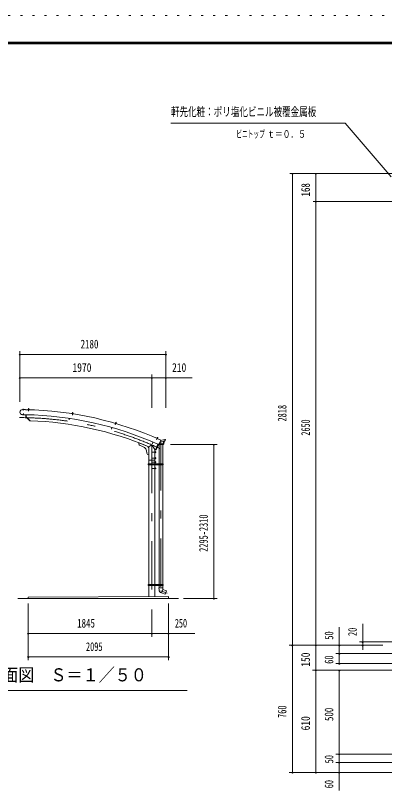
# Model space of a CAD drawing. Units: millimetres, scale not verified. Extents: x -25342 to 25343, y -10500 to 10500.
# Drawn here: x 9610 to 15119, y -1075 to 10500 of the extents above; entities that cross this region are included whole.
import ezdxf
from ezdxf.enums import TextEntityAlignment as Align

# ---------------------------------------------------------------- set-up
doc = ezdxf.new("R2010")
doc.units = ezdxf.units.MM
doc.header["$LTSCALE"] = 60
doc.linetypes.add('USER3', pattern=[24, 12, -5, 2, -5])
doc.linetypes.add('USER4', pattern=[3, 0.5, -2.5])
for name, color, linetype, lineweight in [('0-2_1-05BOLD', 7, 'Continuous', 18), ('0-3_1-25CENTER', 3, 'USER3', 18), ('0-4_1-45THIN', 4, 'Continuous', 18), ('0-5_1-55DIM', 3, 'Continuous', 18), ('0-A_2-52DIM', 3, 'Continuous', 18), ('0-C_F-F1PAPER', 5, 'Continuous', 18), ('0-D_F-E_J_ADD', 5, 'USER4', 18)]:
    doc.layers.add(name, color=color, linetype=linetype, lineweight=lineweight)
doc.styles.add('ＭＳ ゴシック', font='')
doc.styles.get('ＭＳ ゴシック').set_extended_font_data('MS Gothic')

msp = doc.modelspace()

# ---------------------------------------------------------------- linework, layer by layer
at = {"layer": '0-2_1-05BOLD'}
for p, q in [((9712.79, 4538.15), (9759.48, 4537.22)), ((9712.81, 4538.65), (9759.5, 4537.72)), ((9714.32, 4614.24), (9761.01, 4613.3)), ((9761.02, 4613.8), (9714.33, 4614.74)), ((9759.5, 4537.71), (9759.48, 4537.22)), ((9761.02, 4613.8), (9761, 4612.7)), ((9766.29, 4537.58), (9765.67, 4506.26)), ((9769.49, 4537.52), (9768.9, 4507.53)), ((9799.82, 4614.95), (9799.78, 4613.45)), ((9799.78, 4613.45), (9812.27, 4613.12)), ((9800.26, 4613.44), (9800.21, 4611.84)), ((9801.3, 4619.91), (9811.1, 4619.65)), ((9803.3, 4619.36), (9803.18, 4614.86)), ((9803.2, 4619.86), (9803.42, 4628.01)), ((9809.42, 4627.85), (9803.42, 4628.01)), ((9809.07, 4619.2), (9808.95, 4614.71)), ((9809.2, 4619.7), (9809.42, 4627.85)), ((9811.1, 4619.65), (9811.96, 4619.12)), ((9811.8, 4613.13), (9811.76, 4611.53)), ((9811.96, 4619.12), (9811.84, 4614.63)), ((10456.75, 4555.64), (10456.52, 4554.16)), ((10456.52, 4554.16), (10468.87, 4552.22)), ((10456.99, 4554.08), (10456.74, 4552.5)), ((10456.74, 4552.5), (10468.15, 4550.71)), ((10456.75, 4555.64), (10469.1, 4553.7)), ((10458.86, 4560.37), (10468.54, 4558.85)), ((10460.78, 4559.56), (10460.08, 4555.12)), ((10460.74, 4560.08), (10462, 4568.13)), ((10467.93, 4567.19), (10462, 4568.13)), ((10466.48, 4558.66), (10465.78, 4554.22)), ((10466.67, 4559.14), (10467.93, 4567.19)), ((10468.4, 4552.29), (10468.15, 4550.71)), ((10468.54, 4558.85), (10469.33, 4558.22)), ((10469.33, 4558.22), (10468.63, 4553.77)), ((10469.1, 4553.7), (10468.87, 4552.22)), ((9822.01, 4447.62), (9765.67, 4506.26)), ((9827.14, 4446.89), (9768.9, 4507.53)), ((9824.32, 4449.84), (9822.01, 4447.62)), ((10413.57, 4483.22), (10410.3, 4461.46)), ((10410.3, 4461.46), (10413.47, 4460.99)), ((10416.73, 4482.74), (10413.47, 4460.99)), ((11100.62, 4412.4), (11100.2, 4410.96)), ((11100.2, 4410.96), (11112.2, 4407.45)), ((11100.66, 4410.83), (11100.21, 4409.3)), ((11100.21, 4409.3), (11111.29, 4406.05)), ((11103.32, 4416.82), (11112.73, 4414.07)), ((11105.11, 4415.77), (11103.85, 4411.46)), ((11105.15, 4416.29), (11107.43, 4424.11)), ((11108.67, 4424.79), (11107.43, 4424.11)), ((11113.19, 4422.43), (11107.43, 4424.11)), ((11112.51, 4423.67), (11108.67, 4424.79)), ((11110.65, 4414.15), (11109.39, 4409.84)), ((11110.9, 4414.61), (11113.19, 4422.43)), ((11111.74, 4407.59), (11111.29, 4406.05)), ((11113.42, 4413.34), (11112.16, 4409.03)), ((11113.19, 4422.43), (11112.51, 4423.67)), ((11112.73, 4414.07), (11113.42, 4413.34)), ((11051.56, 4345.26), (11045.53, 4324.1)), ((11720.58, 4186.06), (11719.94, 4184.59)), ((11719.94, 4184.59), (11730.51, 4179.95)), ((11720.75, 4187.62), (11720.15, 4186.25)), ((11720.15, 4186.25), (11731.59, 4181.23)), ((11720.75, 4187.62), (11732.19, 4182.6)), ((11725.63, 4190.39), (11723.83, 4186.27)), ((11723.99, 4191.66), (11732.97, 4187.72)), ((11725.73, 4190.89), (11729.01, 4198.36)), ((11730.32, 4198.87), (11729.01, 4198.36)), ((11734.5, 4195.95), (11729.01, 4198.36)), ((11730.92, 4188.07), (11729.12, 4183.95)), ((11733.99, 4197.27), (11730.32, 4198.87)), ((11731.16, 4181.42), (11730.51, 4179.95)), ((11731.23, 4188.49), (11734.5, 4195.95)), ((11732.19, 4182.6), (11731.59, 4181.23)), ((11733.56, 4186.91), (11731.76, 4182.79)), ((11732.97, 4187.72), (11733.56, 4186.91)), ((11734.5, 4195.95), (11733.99, 4197.27)), ((11838.66, 4169.67), (11776.39, 4154.67)), ((11847.56, 4169.67), (11838.66, 4169.67)), ((11845.26, 4159.67), (11845.26, 4169.67)), ((11847.56, 4157.37), (11847.56, 4169.67)), ((11450.71, 4117.89), (11600.71, 4057.25)), ((11450.71, 4117.89), (11450.71, 4099.02)), ((11463.22, 4080.48), (11508.19, 4062.29)), ((11600.71, 4057.25), (11600.71, 3802.67)), ((11660.53, 4128.6), (11651.83, 4108.39)), ((11651.83, 4108.39), (11654.77, 4107.13)), ((11663.47, 4127.34), (11654.77, 4107.13)), ((11742.84, 4090.79), (11708.84, 4011.8)), ((11736.28, 4095.79), (11741.79, 4093.42)), ((11743.34, 4095.59), (11747.47, 4092.37)), ((11745.94, 4096.48), (11748.26, 4094.67)), ((11812.26, 4094.67), (11748.26, 4094.67)), ((11815.07, 4100.67), (11751.41, 4100.67)), ((11752.76, 4092.37), (11752.76, 3802.67)), ((11778.2, 4158.68), (11753.46, 4103.99)), ((11768.38, 4136.97), (11826.48, 4140.95)), ((11807.76, 4092.37), (11807.76, 3802.67)), ((11821.26, 4101.67), (11812.26, 4094.67)), ((11820.37, 4140.53), (11815.07, 4100.67)), ((11826.48, 4140.95), (11821.26, 4101.67)), ((11836.52, 4143.64), (11826.48, 4140.95)), ((11838.64, 4159.67), (11836.52, 4143.64)), ((11845.26, 4159.67), (11838.64, 4159.67)), ((11570.71, 3969.58), (11570.71, 3962.86)), ((11583.21, 3944.32), (11600.71, 3937.25)), ((11689.81, 4018.49), (11689.81, 3802.67)), ((11691.81, 3987.17), (11689.81, 3987.17)), ((11691.81, 3966.17), (11689.81, 3966.17)), ((11691.81, 3987.17), (11691.81, 3966.17)), ((11697.91, 3986.49), (11691.81, 3986.49)), ((11697.91, 3981.58), (11691.81, 3981.58)), ((11697.91, 3971.76), (11691.81, 3971.76)), ((11698.81, 3984.92), (11697.91, 3986.49)), ((11600.71, 3856.67), (11689.81, 3856.67)), ((11691.81, 3897.17), (11689.81, 3897.17)), ((11697.91, 3891.58), (11691.81, 3891.58)), ((11697.91, 3881.76), (11691.81, 3881.76)), ((11697.91, 3876.86), (11691.81, 3876.86)), ((11697.91, 3836.49), (11691.81, 3836.49)), ((11697.91, 3831.58), (11691.81, 3831.58)), ((11697.91, 3821.76), (11691.81, 3821.76)), ((11698.81, 3878.42), (11697.91, 3876.86)), ((11698.81, 3834.92), (11697.91, 3836.49)), ((11698.81, 3894.92), (11698.81, 3878.42)), ((11698.81, 3818.42), (11698.81, 3834.92)), ((11593.01, 3802.67), (11593.01, 3786.67)), ((11593.01, 3794.67), (11599.11, 3794.67)), ((11593.01, 3786.67), (11815.46, 3786.67)), ((11599.11, 3802.67), (11599.11, 3786.67)), ((11600.71, 3786.67), (11600.71, 2002.67)), ((11691.81, 3816.17), (11689.81, 3816.17)), ((11689.81, 2002.67), (11689.81, 3786.67)), ((11691.81, 3726.17), (11689.81, 3726.17)), ((11691.41, 3802.67), (11691.41, 3786.67)), ((11697.91, 3816.85), (11691.81, 3816.85)), ((11697.91, 3746.49), (11691.81, 3746.49)), ((11697.91, 3741.58), (11691.81, 3741.58)), ((11697.91, 3731.76), (11691.81, 3731.76)), ((11697.91, 3726.86), (11691.81, 3726.86)), ((11698.81, 3818.42), (11697.91, 3816.85)), ((11698.81, 3744.92), (11697.91, 3746.49)), ((11698.81, 3728.42), (11697.91, 3726.86)), ((11698.81, 3728.42), (11698.81, 3744.92)), ((11716.29, 3797.56), (11716.29, 3791.78)), ((11716.29, 3791.78), (11721.29, 3788.9)), ((11721.29, 3788.9), (11726.29, 3791.78)), ((11751.16, 3802.67), (11751.16, 3786.67)), ((11752.76, 3786.67), (11752.76, 2002.67)), ((11807.76, 3786.67), (11807.76, 2002.67)), ((11809.36, 3802.67), (11809.36, 3786.67)), ((11809.36, 3794.67), (11815.46, 3794.67)), ((11593.01, 2002.67), (11593.01, 1986.67)), ((11593.01, 1994.67), (11599.11, 1994.67)), ((11593.01, 1986.67), (11815.46, 1986.67)), ((11599.11, 2002.67), (11599.11, 1986.67)), ((11600.71, 1986.67), (11600.71, 1823.27)), ((11689.81, 1986.67), (11689.81, 1823.69)), ((11691.41, 2002.67), (11691.41, 1986.67)), ((11716.29, 1997.56), (11721.29, 2000.44)), ((11721.29, 2000.44), (11726.29, 1997.56)), ((11726.29, 1997.56), (11726.29, 1991.78)), ((11751.16, 2002.67), (11751.16, 1986.67)), ((11752.76, 1986.67), (11752.76, 1949.76)), ((11807.76, 1986.67), (11807.76, 1949.76)), ((11809.36, 2002.67), (11809.36, 1986.67)), ((11809.36, 1994.67), (11815.46, 1994.67)), ((11751.26, 1949.76), (11809.26, 1949.76)), ((11753.02, 1923.97), (11751.26, 1949.76)), ((11807.76, 1927.76), (11788.95, 1876.08)), ((11789.23, 1875.98), (11845.33, 1855.56)), ((11809.26, 1949.76), (11807.76, 1927.76)), ((11807.76, 1927.76), (11864.14, 1907.24)), ((11864.14, 1907.24), (11845.33, 1855.56)), ((9645.26, 1794.67), (12045.26, 1794.67)), ((11895.26, 1824.67), (9800.26, 1814.67)), ((9800.26, 1794.67), (9800.26, 1814.67)), ((11895.26, 1824.67), (11895.26, 1794.67))]:
    msp.add_line(p, q, dxfattribs=at)
for points in [[(9799.82, 4614.95), (9812.32, 4614.62), (9812.27, 4613.12)], [(9801.3, 4619.91), (9800.42, 4619.43), (9800.3, 4614.94)], [(9809.42, 4627.85), (9808.45, 4628.88), (9804.45, 4628.98), (9803.42, 4628.01)], [(10458.86, 4560.37), (10457.92, 4560.01), (10457.23, 4555.56)], [(10467.93, 4567.19), (10467.1, 4568.34), (10463.15, 4568.96), (10462, 4568.13)], [(11100.62, 4412.4), (11112.62, 4408.89), (11112.2, 4407.45)], [(11103.32, 4416.82), (11102.34, 4416.58), (11101.08, 4412.27)], [(11048.49, 4346.13), (11042.46, 4324.98), (11045.53, 4324.1)], [(11723.99, 4191.66), (11722.99, 4191.55), (11721.18, 4187.43)], [(11689.81, 4018.49), (11645.26, 4086.67), (11600.71, 4057.25)], [(11736.28, 4095.79), (11700.7, 4013.12), (11706.21, 4010.75)], [(11847.56, 4157.37), (11840.66, 4157.37), (11838.59, 4141.81), (11828.56, 4139.13), (11823.42, 4100.44), (11813.05, 4092.37), (11747.47, 4092.37)], [(11698.81, 3984.92), (11698.81, 3968.42), (11697.91, 3966.86), (11691.81, 3966.86)], [(11691.81, 3897.17), (11691.81, 3876.17), (11689.81, 3876.17)], [(11691.81, 3816.17), (11691.81, 3837.17), (11689.81, 3837.17)], [(11698.81, 3894.92), (11697.91, 3896.49), (11691.81, 3896.49)], [(11593.01, 3802.67), (11815.46, 3802.67), (11815.46, 3786.67)], [(11691.81, 3726.17), (11691.81, 3747.17), (11689.81, 3747.17)], [(11716.29, 3797.56), (11721.29, 3800.44), (11726.29, 3797.56), (11726.29, 3791.78)], [(11593.01, 2002.67), (11815.46, 2002.67), (11815.46, 1986.67)], [(11716.29, 1997.56), (11716.29, 1991.78), (11721.29, 1988.9), (11726.29, 1991.78)]]:
    msp.add_lwpolyline(points, dxfattribs=at)
for centre, radius in [((11721.29, 3794.67), 6.25), ((11721.29, 3794.67), 4.9), ((11721.29, 1994.67), 6.25), ((11721.29, 1994.67), 4.9)]:
    msp.add_circle(centre, radius, dxfattribs=at)
for centre, radius, start, end in [((9713.56, 4576.45), 38.3, 88.854, 268.854), ((9713.56, 4576.45), 37.8, 88.854, 268.854), ((9668.6, -506.02), 5044.55, 65.80466, 88.96758), ((9668.6, -506.02), 5119.55, 65.66528, 88.9659), ((9801.81, 4617.58), 2.32, 49.93085, 88.46228), ((9805.97, 4611.28), 8.51, 68.63316, 108.29361), ((9810.47, 4617.35), 2.32, 88.46228, 127.00851), ((10459.07, 4557.99), 2.32, 42.54817, 81.07961), ((10462.39, 4551.2), 8.51, 61.25049, 100.91093), ((10467.62, 4556.65), 2.32, 81.07961, 119.62584), ((9668.6, -506.02), 4955.45, 67.05199, 88.16658), ((11103.22, 4414.44), 2.32, 35.1655, 73.69695), ((11105.64, 4407.28), 8.51, 53.86781, 93.52827), ((11111.53, 4412.01), 2.32, 73.69695, 112.24318), ((11723.58, 4189.31), 2.32, 27.78282, 66.31427), ((11725.06, 4181.9), 8.51, 46.48515, 86.1456), ((11731.52, 4185.83), 2.32, 66.31427, 104.8605), ((11470.71, 4099.02), 20, 180, 247.98738), ((11470.71, 3969.58), 100, 0, 67.98738), ((11600.71, 4057.25), 10, 157.98738, 270), ((11739.8, 4110.17), 15, 245.66849, 335.66833), ((11741, 4091.58), 2, 336.71333, 66.71333), ((11590.71, 3962.86), 20, 180, 247.98738), ((9668.6, -506.02), 4955.45, 65.78831, 65.92853), ((11695.03, 3984.03), 3.78, 319.57169, 0), ((11685.03, 3976.67), 13.78, 339.1357, 20.8643), ((11695.03, 3969.31), 3.78, 0, 40.43115), ((11707, 4012.59), 2, 246.71333, 336.71333), ((11695.03, 3894.03), 3.78, 319.57169, 0), ((11685.03, 3886.67), 13.78, 339.1357, 20.8643), ((11695.03, 3879.31), 3.78, 0, 40.43115), ((11695.03, 3834.03), 3.78, 319.56883, 0), ((11685.03, 3826.67), 13.78, 339.13568, 20.86429), ((11695.03, 3819.31), 3.78, 0, 40.4283), ((11695.03, 3744.03), 3.78, 319.56883, 0), ((11685.03, 3736.67), 13.78, 339.13568, 20.86429), ((11695.03, 3729.31), 3.78, 0, 40.4283), ((11807.89, 1927.72), 55, 183.90576, 250.16731)]:
    msp.add_arc(centre, radius, start, end, dxfattribs=at)
at = {"layer": '0-3_1-25CENTER'}
for p, q in [((9806.52, 4631.68), (9805.35, 4588.17)), ((9723.2, 4623.16), (9722.7, 4598.17)), ((9729.32, 4529.22), (9729.82, 4554.22)), ((10465.55, 4571.36), (10458.8, 4528.37)), ((11111.37, 4426.87), (11099.15, 4385.09)), ((11733.26, 4200.59), (11715.78, 4160.73)), ((11645.26, 4086.67), (11645.26, 1425.98)), ((11780.26, 4127.89), (11780.26, 1908.51)), ((11708.81, 3976.67), (11651.81, 3976.67)), ((11708.81, 3886.67), (11651.81, 3886.67)), ((11708.81, 3826.67), (11651.81, 3826.67)), ((11708.81, 3736.67), (11651.81, 3736.67)), ((11708.79, 3794.67), (11733.79, 3794.67)), ((11721.29, 3807.17), (11721.29, 3782.17)), ((11708.79, 1994.67), (11733.79, 1994.67)), ((11721.29, 2007.17), (11721.29, 1982.17)), ((11780.26, 1908.51), (11873.53, 1874.56))]:
    msp.add_line(p, q, dxfattribs=at)
msp.add_arc((9668.6, -506.02), 5000, 65.24121, 90, dxfattribs=at)
at = {"layer": '0-4_1-45THIN'}
for p, q in [((9804, 4619.84), (9804.24, 4628.79)), ((9808.4, 4619.72), (9808.64, 4628.67)), ((10461.53, 4559.95), (10462.92, 4568.79)), ((10465.88, 4559.27), (10467.27, 4568.11)), ((11105.91, 4416.07), (11108.43, 4424.65)), ((11110.14, 4414.83), (11112.65, 4423.42)), ((11726.47, 4190.57), (11730.06, 4198.77)), ((11730.49, 4188.81), (11734.09, 4197))]:
    msp.add_line(p, q, dxfattribs=at)
at = {"layer": '0-5_1-55DIM'}
for p, q in [((9675.26, 4731.84), (9675.26, 5488.67)), ((11855.26, 4638.67), (11855.26, 5488.67)), ((9685.26, 5438.67), (9665.26, 5438.67)), ((9675.26, 5438.67), (11855.26, 5438.67)), ((11865.26, 5438.67), (11845.26, 5438.67)), ((11645.26, 4638.67), (11645.26, 5138.67)), ((9685.26, 5088.67), (9665.26, 5088.67)), ((9675.26, 5088.67), (12247.76, 5088.67)), ((11655.26, 5088.67), (11635.26, 5088.67)), ((11865.26, 5088.67), (11845.26, 5088.67)), ((11924.19, 4094.67), (12620.26, 4094.67)), ((12580.26, 4094.67), (12560.26, 4094.67)), ((12570.26, 1794.67), (12570.26, 4094.67)), ((12120.26, 1794.67), (12620.26, 1794.67)), ((12580.26, 1794.67), (12560.26, 1794.67)), ((9800.26, 1719.67), (9800.26, 869.67)), ((11895.26, 1719.67), (11895.26, 869.67)), ((11645.26, 1569.67), (11645.26, 1219.67)), ((9810.26, 1269.67), (9790.26, 1269.67)), ((9800.26, 1269.67), (12287.76, 1269.67)), ((11655.26, 1269.67), (11635.26, 1269.67)), ((11905.26, 1269.67), (11885.26, 1269.67)), ((9810.26, 919.67), (9790.26, 919.67)), ((9800.26, 919.67), (11895.26, 919.67)), ((11905.26, 919.67), (11885.26, 919.67)), ((9172.76, 419.67), (12172.76, 419.67))]:
    msp.add_line(p, q, dxfattribs=at)
for centre in [(9675.26, 5438.67), (11855.26, 5438.67), (9675.26, 5088.67), (11645.26, 5088.67), (11855.26, 5088.67), (12570.26, 4094.67), (12570.26, 1794.67), (9800.26, 1269.67), (11645.26, 1269.67), (11895.26, 1269.67), (9800.26, 919.67), (11895.26, 919.67)]:
    msp.add_arc(centre, 10, 180, 0, dxfattribs=at)
at = {"layer": '0-A_2-52DIM'}
for p, q in [((14531.19, 8889.93), (11931.19, 8889.93)), ((14531.19, 8889.93), (15219.32, 8092.25)), ((15276.94, 8139.93), (13706.19, 8139.93)), ((13753.69, 8139.93), (13733.69, 8139.93)), ((13743.69, 8139.93), (13743.69, -805.07)), ((14103.69, 8139.93), (14083.69, 8139.93)), ((14093.69, 8139.93), (14093.69, -805.07)), ((15524.56, 7719.93), (14056.19, 7719.93)), ((14103.69, 7719.93), (14083.69, 7719.93)), ((14793.69, 1027.83), (14793.69, 1414.93)), ((14443.69, 1364.93), (14443.69, 819.93)), ((15093.69, 1094.93), (13693.69, 1094.93)), ((13753.69, 1094.93), (13733.69, 1094.93)), ((14103.69, 1094.93), (14083.69, 1094.93)), ((14453.69, 1094.93), (14433.69, 1094.93)), ((15468.69, 1144.93), (14743.69, 1144.93)), ((14803.69, 1144.93), (14783.69, 1144.93)), ((14803.69, 1094.93), (14783.69, 1094.93)), ((15468.69, 969.93), (14393.69, 969.93)), ((14453.69, 969.93), (14433.69, 969.93)), ((15468.69, 819.93), (14393.69, 819.93)), ((14453.69, 819.93), (14433.69, 819.93)), ((18306.19, 719.93), (14043.69, 719.93)), ((14103.69, 719.93), (14083.69, 719.93)), ((14453.69, 719.93), (14433.69, 719.93)), ((14443.69, 719.93), (14443.69, -1075.07)), ((18306.19, -530.07), (14393.69, -530.07)), ((14453.69, -530.07), (14433.69, -530.07)), ((18306.19, -655.07), (14393.69, -655.07)), ((14453.69, -655.07), (14433.69, -655.07)), ((18306.19, -805.07), (13693.69, -805.07)), ((13753.69, -805.07), (13733.69, -805.07)), ((14103.69, -805.07), (14083.69, -805.07)), ((14453.69, -805.07), (14433.69, -805.07))]:
    msp.add_line(p, q, dxfattribs=at)
for centre in [(13743.69, 8139.93), (14093.69, 8139.93), (14093.69, 7719.93), (13743.69, 1094.93), (14093.69, 1094.93), (14443.69, 1094.93), (14793.69, 1144.93), (14793.69, 1094.93), (14443.69, 969.93), (14443.69, 819.93), (14093.69, 719.93), (14443.69, 719.93), (14443.69, -530.07), (14443.69, -655.07), (13743.69, -805.07), (14093.69, -805.07), (14443.69, -805.07)]:
    msp.add_arc(centre, 10, 180, 0, dxfattribs=at)
at = {"layer": '0-C_F-F1PAPER'}
for p, q in [((-3857.4, 10100), (24842.6, 10100)), ((-3854.9, 10097.5), (24840.1, 10097.5)), ((-3852.4, 10095), (24837.6, 10095)), ((-3849.9, 10092.5), (24835.1, 10092.5)), ((-3847.4, 10090), (24832.6, 10090)), ((-3844.9, 10087.5), (24830.1, 10087.5)), ((-3842.4, 10085), (24827.6, 10085)), ((-3839.9, 10082.5), (24825.1, 10082.5)), ((-3837.4, 10080), (24822.6, 10080)), ((-3834.9, 10077.5), (24820.1, 10077.5)), ((-3832.4, 10075), (24817.6, 10075))]:
    msp.add_line(p, q, dxfattribs=at)
at = {"layer": '0-D_F-E_J_ADD'}
msp.add_line((-4357.4, 10500), (25342.6, 10500), dxfattribs=at)

# ---------------------------------------------------------------- texts
at = {"layer": '0-5_1-55DIM', "color": 7, "style": 'ＭＳ ゴシック'}
for s, height, width, p in [('2180', 130.2, 0.75, (10582.23, 5488.67)), ('1970', 130.2, 0.8, (10460.07, 5138.67)), ('210', 130.2, 0.8, (11947.61, 5138.67)), ('1845', 130.2, 0.75, (10530.53, 1319.67)), ('250', 130.2, 0.65, (11989.68, 1319.67)), ('2095', 130.2, 0.7, (10661.75, 969.67)), ('側面図\u3000Ｓ＝１／５０', 195.4, 0.9, (9172.76, 496.31))]:
    msp.add_text(s, height=height, dxfattribs=dict(at, width=width)).set_placement(p, align=Align.BOTTOM_LEFT)
at = {"layer": '0-5_1-55DIM', "color": 7, "style": 'ＭＳ ゴシック', "width": 0.7}
msp.add_text('2295-2310', height=130.2, rotation=90, dxfattribs=at).set_placement((12520.26, 2489.28), align=Align.BOTTOM_LEFT)
at = {"layer": '0-A_2-52DIM', "color": 7, "style": 'ＭＳ ゴシック'}
for s, height, width, p in [('軒先化粧：ポリ塩化ビニル被覆金属板', 130.2, 0.7, (11931.19, 8957.7)), ('ビニトップ ', 110.7, 0.55, (12906.19, 8639.93)), ('ｔ＝０．５', 110.7, 0.75, (13365.47, 8639.93))]:
    msp.add_text(s, height=height, dxfattribs=dict(at, width=width)).set_placement(p, align=Align.BOTTOM_LEFT)
for s, width, p in [('168', 0.75, (14043.69, 7797.07)), ('2818', 0.7, (13693.69, 4436.16)), ('2650', 0.65, (14043.69, 4225.77)), ('50', 0.7, (14393.69, 1178.21)), ('20', 0.7, (14743.69, 1232.61)), ('150', 0.8, (14043.69, 772.95)), ('60', 0.7, (14393.69, 817.81)), ('760', 0.7, (13693.69, 8.55)), ('500', 0.75, (14393.69, -37.51)), ('610', 0.8, (14043.69, -177.44)), ('50', 0.7, (14393.69, -669.29)), ('60', 0.7, (14393.69, -1042.19))]:
    msp.add_text(s, height=130.2, rotation=90, dxfattribs=dict(at, width=width)).set_placement(p, align=Align.BOTTOM_LEFT)

doc.saveas('drawing.dxf')
